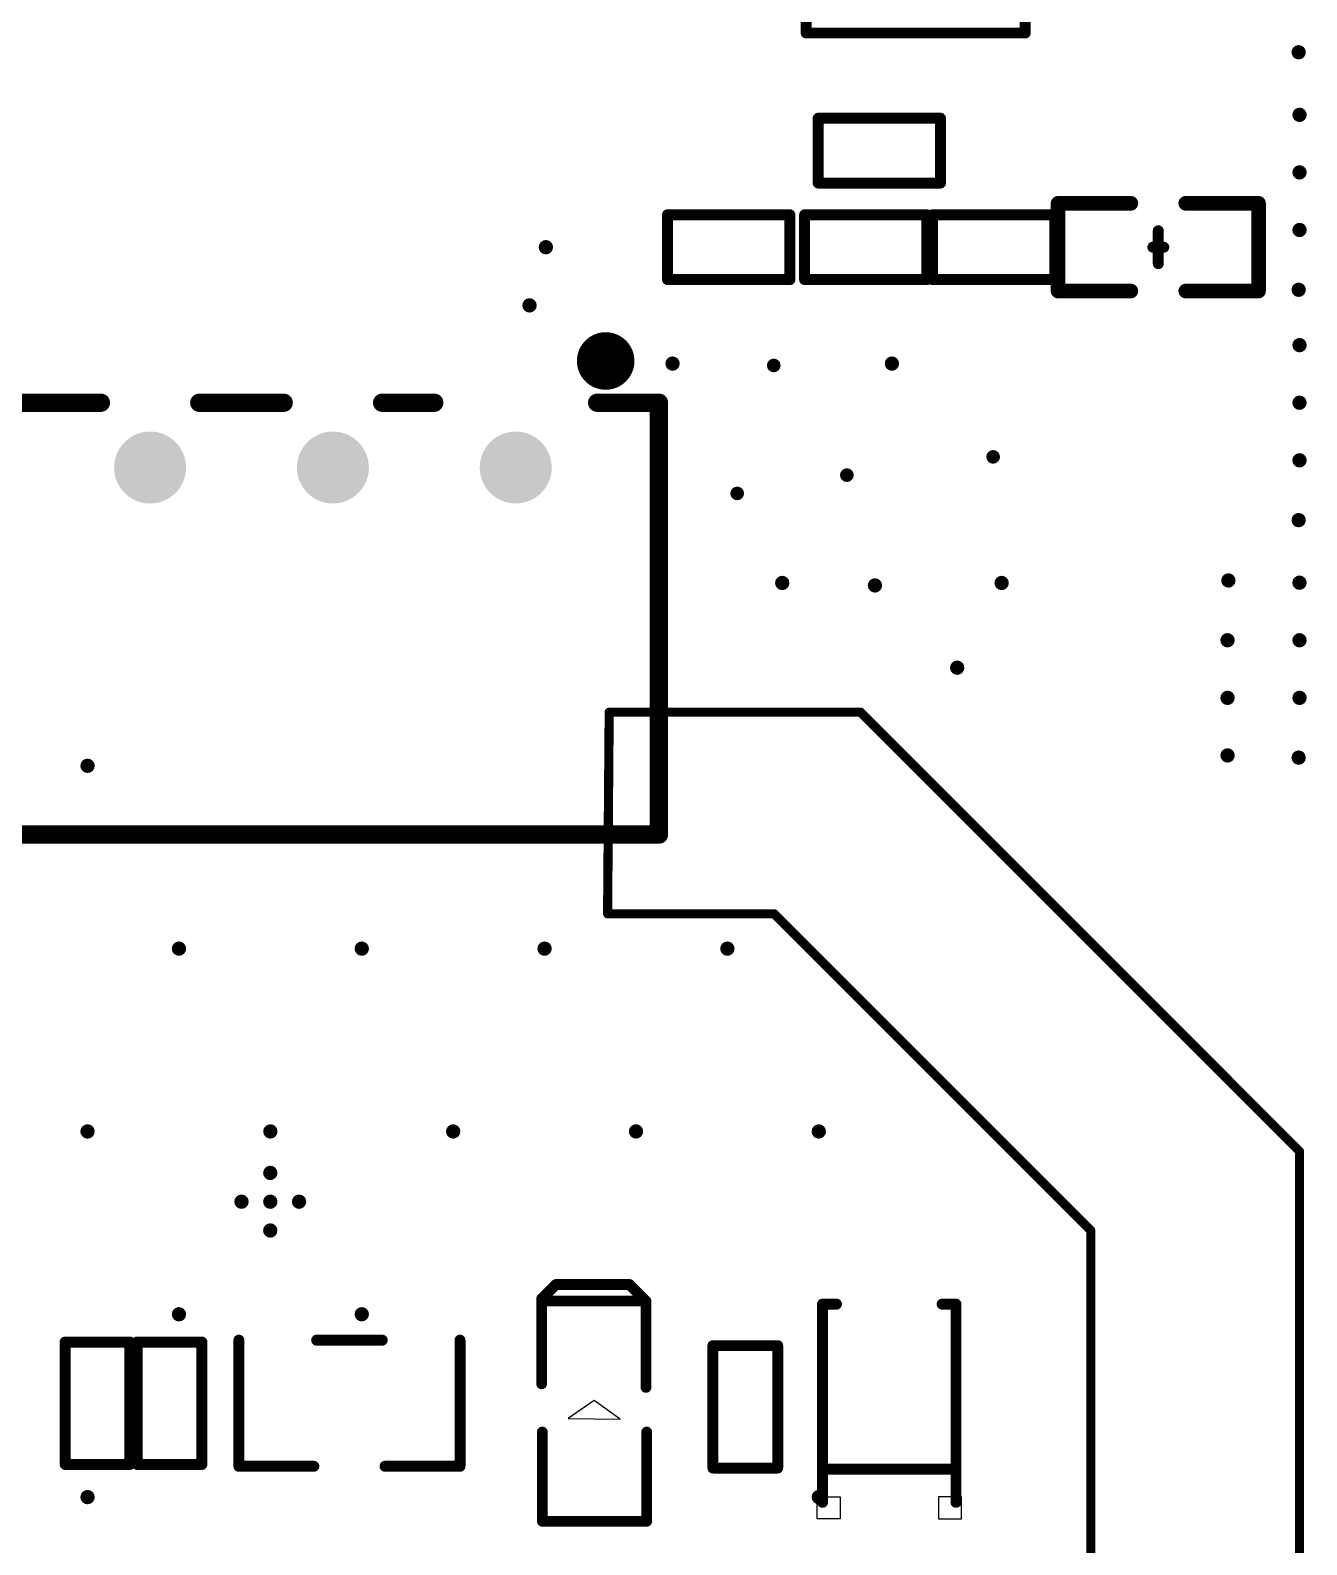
# Model space of a CAD drawing. Header units: millimetres. Extents: x 0 to 138, y -1 to 106.
# Drawn here: x 97.87 to 115.6, y 38.23 to 59.27 of the extents above; entities that cross this region are included whole.
import ezdxf

# ---------------------------------------------------------------- set-up
doc = ezdxf.new("R2010")
doc.units = ezdxf.units.MM
for name, color, linetype in [('KeepOutLayer', 6, 'Continuous'), ('PadHoleLayer', 156, 'Continuous'), ('TopOverlay', 2, 'Continuous'), ('ViaHoleLayer', 16, 'Continuous')]:
    doc.layers.add(name, color=color, linetype=linetype)

# ---------------------------------------------------------------- blocks, each defined once
blk = doc.blocks.new('PWRM_TH_BXXXXS_1W_57')
at = {"layer": 'PadHoleLayer'}
h = blk.add_hatch(color=156, dxfattribs=at)
edge = h.paths.add_edge_path()
edge.add_arc((-3.81, 0), 0.499999, 0, 360)
h = blk.add_hatch(color=156, dxfattribs=at)
edge = h.paths.add_edge_path()
edge.add_arc((-1.27, 0), 0.499999, 0, 360)
h = blk.add_hatch(color=156, dxfattribs=at)
edge = h.paths.add_edge_path()
edge.add_arc((1.27, 0), 0.499999, 0, 360)
h = blk.add_hatch(color=156, dxfattribs=at)
edge = h.paths.add_edge_path()
edge.add_arc((3.81, 0), 0.499999, 0, 360)
at = {"layer": 'TopOverlay', "const_width": 0.254}
for points in [[(5.799912200000001, 5.099862799999999), (-5.800140799999999, 5.099862799999999)], [(-5.800140799999999, 5.099862799999999), (-5.800140799999999, -0.9000998)], [(5.799912200000001, 5.099862799999999), (5.799912200000001, -0.9000998)], [(-4.941265199999999, -0.9000998), (-5.800140799999999, -0.9000998)], [(-1.9536664, -0.9000998), (-2.6789634, -0.9000998)], [(0.5863335999999999, -0.9000998), (-0.5865621999999999, -0.9000998)], [(0.3666236, -0.9000998), (-0.3668522, -0.9000998)], [(3.1263336, -0.9000998), (1.9534378, -0.9000998)], [(2.9066236, -0.9000998), (2.1731478, -0.9000998)], [(5.116169599999999, -0.9000998), (4.4934378, -0.9000998)], [(5.799912200000001, -0.9000998), (4.7131478, -0.9000998)]]:
    blk.add_lwpolyline(points, dxfattribs=at)
at = {"layer": 'TopOverlay'}
for points, const_width in [([(-5.8636408, 5.099862799999999, 1), (-5.7366408, 5.099862799999999, 1)], 0.127), ([(-5.8636408, 5.099862799999999, 1), (-5.7366408, 5.099862799999999, 1)], 0.127), ([(5.736412199999998, 5.099862799999999, 1), (5.863412199999999, 5.099862799999999, 1)], 0.127), ([(5.736412199999998, 5.099862799999999, 1), (5.863412199999999, 5.099862799999999, 1)], 0.127), ([(-5.8636408, -0.9000998, 1), (-5.7366408, -0.9000998, 1)], 0.127), ([(-5.8636408, -0.9000998, 1), (-5.7366408, -0.9000998, 1)], 0.127), ([(-5.0047652, -0.9000998, 1), (-4.8777652, -0.9000998, 1)], 0.127), ([(-2.7424634, -0.9000998, 1), (-2.6154634, -0.9000998, 1)], 0.127), ([(-2.0171664, -0.9000998, 1), (-1.8901664, -0.9000998, 1)], 0.127), ([(-0.6500621999999999, -0.9000998, 1), (-0.5230621999999999, -0.9000998, 1)], 0.127), ([(-0.4303522, -0.9000998, 1), (-0.3033522, -0.9000998, 1)], 0.127), ([(0.3031236, -0.9000998, 1), (0.4301236, -0.9000998, 1)], 0.127), ([(0.5228335999999999, -0.9000998, 1), (0.6498335999999999, -0.9000998, 1)], 0.127), ([(1.8899378, -0.9000998, 1), (2.0169378, -0.9000998, 1)], 0.127), ([(2.1096478, -0.9000998, 1), (2.2366478, -0.9000998, 1)], 0.127), ([(2.8431236, -0.9000998, 1), (2.9701236, -0.9000998, 1)], 0.127), ([(3.0628336, -0.9000998, 1), (3.1898336, -0.9000998, 1)], 0.127), ([(4.429937799999999, -0.9000998, 1), (4.5569378, -0.9000998, 1)], 0.127), ([(4.649647799999999, -0.9000998, 1), (4.776647799999999, -0.9000998, 1)], 0.127), ([(5.0526696, -0.9000998, 1), (5.1796696, -0.9000998, 1)], 0.127), ([(5.736412199999998, -0.9000998, 1), (5.863412199999999, -0.9000998, 1)], 0.127), ([(5.736412199999998, -0.9000998, 1), (5.863412199999999, -0.9000998, 1)], 0.127), ([(-4.860086799999999, -1.4801088, 1), (-5.2598828, -1.4801088, 1)], 0.3999992), ([(-5.3598826, -1.4801088, 1), (-5.159883, -1.4801088, 1)], 0.1999996), ([(-4.960086599999999, -1.4801088, 1), (-4.760087, -1.4801088, 1)], 0.1999996)]:
    blk.add_lwpolyline(points, format="xyb", close=True, dxfattribs=dict(at, const_width=const_width))
blk = doc.blocks.new('SOIC_8_L5_0_W4_0_P1_27_LS6_0_BL_EP2_0_58')
at = {"layer": 'TopOverlay', "const_width": 0.1524}
for points in [[(2.5262078, 1.5214092), (-2.5262078, 1.5214092)], [(-2.5262078, -1.5214092), (-2.5262078, 1.5214092)], [(2.5262078, -1.5214092), (2.5262078, 1.5214092)], [(2.5262078, -1.5214092), (-2.5262078, -1.5214092)]]:
    blk.add_lwpolyline(points, dxfattribs=at)
at = {"layer": 'TopOverlay'}
for points, const_width in [([(-2.5643078, 1.5214092, 1), (-2.4881078, 1.5214092, 1)], 0.0762), ([(-2.5643078, 1.5214092, 1), (-2.4881078, 1.5214092, 1)], 0.0762), ([(2.4881078, 1.5214092, 1), (2.5643078, 1.5214092, 1)], 0.0762), ([(2.4881078, 1.5214092, 1), (2.5643078, 1.5214092, 1)], 0.0762), ([(-1.754886, -0.769112, 1), (-2.055114, -0.769112, 1)], 0.2999994), ([(-2.13011258, -0.769112, 1), (-1.98011542, -0.769112, 1)], 0.1499997), ([(-1.82988458, -0.769112, 1), (-1.67988742, -0.769112, 1)], 0.1499997), ([(-2.5643078, -1.5214092, 1), (-2.4881078, -1.5214092, 1)], 0.0762), ([(-2.5643078, -1.5214092, 1), (-2.4881078, -1.5214092, 1)], 0.0762), ([(2.4881078, -1.5214092, 1), (2.5643078, -1.5214092, 1)], 0.0762), ([(2.4881078, -1.5214092, 1), (2.5643078, -1.5214092, 1)], 0.0762), ([(-2.49428, -2.769108, 1), (-2.794508, -2.769108, 1)], 0.2999994), ([(-2.86950658, -2.769108, 1), (-2.71950942, -2.769108, 1)], 0.1499997), ([(-2.56927858, -2.769108, 1), (-2.41928142, -2.769108, 1)], 0.1499997)]:
    blk.add_lwpolyline(points, format="xyb", close=True, dxfattribs=dict(at, const_width=const_width))
blk = doc.blocks.new('R0402_60')
at = {"layer": 'TopOverlay', "const_width": 0.1524}
for points in [[(-0.84987638, 0.4499584599999999), (-0.84987638, -0.44987718)], [(-0.84987638, 0.4499584599999999), (-0.25395682, 0.4499584599999999)], [(-0.25395682, 0.4499584599999999), (0.84996274, 0.4499584599999999)], [(0.84996274, 0.4499584599999999), (0.84996274, -0.45003974)], [(-0.84987638, -0.44987718), (-0.84971382, -0.45003974)], [(-0.84987638, -0.44987718), (-0.25395682, -0.44987718)], [(-0.25395682, -0.44987718), (0.84996274, -0.44987718)]]:
    blk.add_lwpolyline(points, dxfattribs=at)
at = {"layer": 'TopOverlay', "const_width": 0.0762}
for points in [[(-0.88797638, 0.4499584599999999, 1), (-0.81177638, 0.4499584599999999, 1)], [(-0.88797638, 0.4499584599999999, 1), (-0.81177638, 0.4499584599999999, 1)], [(-0.29205682, 0.4499584599999999, 1), (-0.21585682, 0.4499584599999999, 1)], [(-0.29205682, 0.4499584599999999, 1), (-0.21585682, 0.4499584599999999, 1)], [(0.81186274, 0.4499584599999999, 1), (0.8880627399999999, 0.4499584599999999, 1)], [(0.81186274, 0.4499584599999999, 1), (0.8880627399999999, 0.4499584599999999, 1)], [(-0.88797638, -0.44987718, 1), (-0.81177638, -0.44987718, 1)], [(-0.88797638, -0.44987718, 1), (-0.81177638, -0.44987718, 1)], [(-0.88797638, -0.44987718, 1), (-0.81177638, -0.44987718, 1)], [(-0.88781382, -0.45003974, 1), (-0.8116138199999999, -0.45003974, 1)], [(-0.29205682, -0.44987718, 1), (-0.21585682, -0.44987718, 1)], [(-0.29205682, -0.44987718, 1), (-0.21585682, -0.44987718, 1)], [(0.81186274, -0.44987718, 1), (0.8880627399999999, -0.44987718, 1)], [(0.81186274, -0.45003974, 1), (0.8880627399999999, -0.45003974, 1)]]:
    blk.add_lwpolyline(points, format="xyb", close=True, dxfattribs=at)
blk = doc.blocks.new('R0402_62')
at = {"layer": 'TopOverlay', "const_width": 0.1524}
for points in [[(-0.84987638, 0.4499584599999999), (-0.84987638, -0.44987718)], [(-0.84987638, 0.4499584599999999), (-0.25395682, 0.4499584599999999)], [(-0.25395682, 0.4499584599999999), (0.84996274, 0.4499584599999999)], [(0.84996274, 0.4499584599999999), (0.84996274, -0.45003974)], [(-0.84987638, -0.44987718), (-0.84971382, -0.45003974)], [(-0.84987638, -0.44987718), (-0.25395682, -0.44987718)], [(-0.25395682, -0.44987718), (0.84996274, -0.44987718)]]:
    blk.add_lwpolyline(points, dxfattribs=at)
at = {"layer": 'TopOverlay', "const_width": 0.0762}
for points in [[(-0.88797638, 0.4499584599999999, 1), (-0.81177638, 0.4499584599999999, 1)], [(-0.88797638, 0.4499584599999999, 1), (-0.81177638, 0.4499584599999999, 1)], [(-0.29205682, 0.4499584599999999, 1), (-0.21585682, 0.4499584599999999, 1)], [(-0.29205682, 0.4499584599999999, 1), (-0.21585682, 0.4499584599999999, 1)], [(0.81186274, 0.4499584599999999, 1), (0.8880627399999999, 0.4499584599999999, 1)], [(0.81186274, 0.4499584599999999, 1), (0.8880627399999999, 0.4499584599999999, 1)], [(-0.88797638, -0.44987718, 1), (-0.81177638, -0.44987718, 1)], [(-0.88797638, -0.44987718, 1), (-0.81177638, -0.44987718, 1)], [(-0.88797638, -0.44987718, 1), (-0.81177638, -0.44987718, 1)], [(-0.88781382, -0.45003974, 1), (-0.8116138199999999, -0.45003974, 1)], [(-0.29205682, -0.44987718, 1), (-0.21585682, -0.44987718, 1)], [(-0.29205682, -0.44987718, 1), (-0.21585682, -0.44987718, 1)], [(0.81186274, -0.44987718, 1), (0.8880627399999999, -0.44987718, 1)], [(0.81186274, -0.45003974, 1), (0.8880627399999999, -0.45003974, 1)]]:
    blk.add_lwpolyline(points, format="xyb", close=True, dxfattribs=at)
blk = doc.blocks.new('R0402_66')
at = {"layer": 'TopOverlay', "const_width": 0.1524}
for points in [[(-0.84987638, -0.44987718), (-0.84987638, 0.4499584599999999)], [(-0.25395682, 0.4499584599999999), (-0.84987638, 0.4499584599999999)], [(0.84996274, 0.4499584599999999), (-0.25395682, 0.4499584599999999)], [(0.84996274, -0.45003974), (0.84996274, 0.4499584599999999)], [(-0.84971382, -0.45003974), (-0.84987638, -0.44987718)], [(-0.25395682, -0.44987718), (-0.84987638, -0.44987718)], [(0.84996274, -0.44987718), (-0.25395682, -0.44987718)]]:
    blk.add_lwpolyline(points, dxfattribs=at)
at = {"layer": 'TopOverlay', "const_width": 0.0762}
for points in [[(-0.88797638, 0.4499584599999999, 1), (-0.81177638, 0.4499584599999999, 1)], [(-0.88797638, 0.4499584599999999, 1), (-0.81177638, 0.4499584599999999, 1)], [(-0.29205682, 0.4499584599999999, 1), (-0.21585682, 0.4499584599999999, 1)], [(-0.29205682, 0.4499584599999999, 1), (-0.21585682, 0.4499584599999999, 1)], [(0.81186274, 0.4499584599999999, 1), (0.8880627399999999, 0.4499584599999999, 1)], [(0.81186274, 0.4499584599999999, 1), (0.8880627399999999, 0.4499584599999999, 1)], [(-0.88797638, -0.44987718, 1), (-0.81177638, -0.44987718, 1)], [(-0.88797638, -0.44987718, 1), (-0.81177638, -0.44987718, 1)], [(-0.88797638, -0.44987718, 1), (-0.81177638, -0.44987718, 1)], [(-0.88781382, -0.45003974, 1), (-0.8116138199999999, -0.45003974, 1)], [(-0.29205682, -0.44987718, 1), (-0.21585682, -0.44987718, 1)], [(-0.29205682, -0.44987718, 1), (-0.21585682, -0.44987718, 1)], [(0.81186274, -0.44987718, 1), (0.8880627399999999, -0.44987718, 1)], [(0.81186274, -0.45003974, 1), (0.8880627399999999, -0.45003974, 1)]]:
    blk.add_lwpolyline(points, format="xyb", close=True, dxfattribs=at)
blk = doc.blocks.new('R0402_85')
at = {"layer": 'TopOverlay', "const_width": 0.1524}
for points in [[(-0.25395682, 0.4499584599999999), (-0.84987638, 0.4499584599999999)], [(-0.84987638, 0.4499584599999999), (-0.84987638, -0.44987718)], [(0.84996274, 0.4499584599999999), (-0.25395682, 0.4499584599999999)], [(0.84996274, 0.4499584599999999), (0.84996274, -0.45003974)], [(-0.25395682, -0.44987718), (-0.84987638, -0.44987718)], [(-0.84971382, -0.45003974), (-0.84987638, -0.44987718)], [(0.84996274, -0.44987718), (-0.25395682, -0.44987718)]]:
    blk.add_lwpolyline(points, dxfattribs=at)
at = {"layer": 'TopOverlay', "const_width": 0.0762}
for points in [[(-0.88797638, 0.4499584599999999, 1), (-0.81177638, 0.4499584599999999, 1)], [(-0.88797638, 0.4499584599999999, 1), (-0.81177638, 0.4499584599999999, 1)], [(-0.29205682, 0.4499584599999999, 1), (-0.21585682, 0.4499584599999999, 1)], [(-0.29205682, 0.4499584599999999, 1), (-0.21585682, 0.4499584599999999, 1)], [(0.81186274, 0.4499584599999999, 1), (0.8880627399999999, 0.4499584599999999, 1)], [(0.81186274, 0.4499584599999999, 1), (0.8880627399999999, 0.4499584599999999, 1)], [(-0.88797638, -0.44987718, 1), (-0.81177638, -0.44987718, 1)], [(-0.88797638, -0.44987718, 1), (-0.81177638, -0.44987718, 1)], [(-0.88797638, -0.44987718, 1), (-0.81177638, -0.44987718, 1)], [(-0.88781382, -0.45003974, 1), (-0.8116138199999999, -0.45003974, 1)], [(-0.29205682, -0.44987718, 1), (-0.21585682, -0.44987718, 1)], [(-0.29205682, -0.44987718, 1), (-0.21585682, -0.44987718, 1)], [(0.81186274, -0.44987718, 1), (0.8880627399999999, -0.44987718, 1)], [(0.81186274, -0.45003974, 1), (0.8880627399999999, -0.45003974, 1)]]:
    blk.add_lwpolyline(points, format="xyb", close=True, dxfattribs=at)
blk = doc.blocks.new('R0402_86')
at = {"layer": 'TopOverlay', "const_width": 0.1524}
for points in [[(-0.25395682, 0.4499584599999999), (-0.84987638, 0.4499584599999999)], [(-0.84987638, 0.4499584599999999), (-0.84987638, -0.44987718)], [(0.84996274, 0.4499584599999999), (-0.25395682, 0.4499584599999999)], [(0.84996274, 0.4499584599999999), (0.84996274, -0.45003974)], [(-0.25395682, -0.44987718), (-0.84987638, -0.44987718)], [(-0.84971382, -0.45003974), (-0.84987638, -0.44987718)], [(0.84996274, -0.44987718), (-0.25395682, -0.44987718)]]:
    blk.add_lwpolyline(points, dxfattribs=at)
at = {"layer": 'TopOverlay', "const_width": 0.0762}
for points in [[(-0.88797638, 0.4499584599999999, 1), (-0.81177638, 0.4499584599999999, 1)], [(-0.88797638, 0.4499584599999999, 1), (-0.81177638, 0.4499584599999999, 1)], [(-0.29205682, 0.4499584599999999, 1), (-0.21585682, 0.4499584599999999, 1)], [(-0.29205682, 0.4499584599999999, 1), (-0.21585682, 0.4499584599999999, 1)], [(0.81186274, 0.4499584599999999, 1), (0.8880627399999999, 0.4499584599999999, 1)], [(0.81186274, 0.4499584599999999, 1), (0.8880627399999999, 0.4499584599999999, 1)], [(-0.88797638, -0.44987718, 1), (-0.81177638, -0.44987718, 1)], [(-0.88797638, -0.44987718, 1), (-0.81177638, -0.44987718, 1)], [(-0.88797638, -0.44987718, 1), (-0.81177638, -0.44987718, 1)], [(-0.88781382, -0.45003974, 1), (-0.8116138199999999, -0.45003974, 1)], [(-0.29205682, -0.44987718, 1), (-0.21585682, -0.44987718, 1)], [(-0.29205682, -0.44987718, 1), (-0.21585682, -0.44987718, 1)], [(0.81186274, -0.44987718, 1), (0.8880627399999999, -0.44987718, 1)], [(0.81186274, -0.45003974, 1), (0.8880627399999999, -0.45003974, 1)]]:
    blk.add_lwpolyline(points, format="xyb", close=True, dxfattribs=at)
blk = doc.blocks.new('R0402_88')
at = {"layer": 'TopOverlay', "const_width": 0.1524}
for points in [[(-0.84987638, 0.4499584599999999), (-0.84987638, -0.44987718)], [(-0.25395682, 0.4499584599999999), (-0.84987638, 0.4499584599999999)], [(0.84996274, 0.4499584599999999), (-0.25395682, 0.4499584599999999)], [(0.84996274, 0.4499584599999999), (0.84996274, -0.45003974)], [(-0.84971382, -0.45003974), (-0.84987638, -0.44987718)], [(-0.25395682, -0.44987718), (-0.84987638, -0.44987718)], [(0.84996274, -0.44987718), (-0.25395682, -0.44987718)]]:
    blk.add_lwpolyline(points, dxfattribs=at)
at = {"layer": 'TopOverlay', "const_width": 0.0762}
for points in [[(-0.88797638, 0.4499584599999999, 1), (-0.81177638, 0.4499584599999999, 1)], [(-0.88797638, 0.4499584599999999, 1), (-0.81177638, 0.4499584599999999, 1)], [(-0.29205682, 0.4499584599999999, 1), (-0.21585682, 0.4499584599999999, 1)], [(-0.29205682, 0.4499584599999999, 1), (-0.21585682, 0.4499584599999999, 1)], [(0.81186274, 0.4499584599999999, 1), (0.8880627399999999, 0.4499584599999999, 1)], [(0.81186274, 0.4499584599999999, 1), (0.8880627399999999, 0.4499584599999999, 1)], [(-0.88797638, -0.44987718, 1), (-0.81177638, -0.44987718, 1)], [(-0.88797638, -0.44987718, 1), (-0.81177638, -0.44987718, 1)], [(-0.88797638, -0.44987718, 1), (-0.81177638, -0.44987718, 1)], [(-0.88781382, -0.45003974, 1), (-0.8116138199999999, -0.45003974, 1)], [(-0.29205682, -0.44987718, 1), (-0.21585682, -0.44987718, 1)], [(-0.29205682, -0.44987718, 1), (-0.21585682, -0.44987718, 1)], [(0.81186274, -0.44987718, 1), (0.8880627399999999, -0.44987718, 1)], [(0.81186274, -0.45003974, 1), (0.8880627399999999, -0.45003974, 1)]]:
    blk.add_lwpolyline(points, format="xyb", close=True, dxfattribs=at)
blk = doc.blocks.new('R0402_89')
at = {"layer": 'TopOverlay', "const_width": 0.1524}
for points in [[(-0.84987638, 0.4499584599999999), (-0.84987638, -0.44987718)], [(-0.25395682, 0.4499584599999999), (-0.84987638, 0.4499584599999999)], [(0.84996274, 0.4499584599999999), (-0.25395682, 0.4499584599999999)], [(0.84996274, 0.4499584599999999), (0.84996274, -0.45003974)], [(-0.84971382, -0.45003974), (-0.84987638, -0.44987718)], [(-0.25395682, -0.44987718), (-0.84987638, -0.44987718)], [(0.84996274, -0.44987718), (-0.25395682, -0.44987718)]]:
    blk.add_lwpolyline(points, dxfattribs=at)
at = {"layer": 'TopOverlay', "const_width": 0.0762}
for points in [[(-0.88797638, 0.4499584599999999, 1), (-0.81177638, 0.4499584599999999, 1)], [(-0.88797638, 0.4499584599999999, 1), (-0.81177638, 0.4499584599999999, 1)], [(-0.29205682, 0.4499584599999999, 1), (-0.21585682, 0.4499584599999999, 1)], [(-0.29205682, 0.4499584599999999, 1), (-0.21585682, 0.4499584599999999, 1)], [(0.81186274, 0.4499584599999999, 1), (0.8880627399999999, 0.4499584599999999, 1)], [(0.81186274, 0.4499584599999999, 1), (0.8880627399999999, 0.4499584599999999, 1)], [(-0.88797638, -0.44987718, 1), (-0.81177638, -0.44987718, 1)], [(-0.88797638, -0.44987718, 1), (-0.81177638, -0.44987718, 1)], [(-0.88797638, -0.44987718, 1), (-0.81177638, -0.44987718, 1)], [(-0.88781382, -0.45003974, 1), (-0.8116138199999999, -0.45003974, 1)], [(-0.29205682, -0.44987718, 1), (-0.21585682, -0.44987718, 1)], [(-0.29205682, -0.44987718, 1), (-0.21585682, -0.44987718, 1)], [(0.81186274, -0.44987718, 1), (0.8880627399999999, -0.44987718, 1)], [(0.81186274, -0.45003974, 1), (0.8880627399999999, -0.45003974, 1)]]:
    blk.add_lwpolyline(points, format="xyb", close=True, dxfattribs=at)
blk = doc.blocks.new('SOT_23_3_L2_9_W1_6_P1_90_LS2_8_BR_93')
at = {"layer": 'TopOverlay', "const_width": 0.1524}
for points in [[(-0.8761983999999999, 1.536192), (-0.8761983999999999, 0.4945887999999999)], [(-0.8761983999999999, 1.536192), (0.8761983999999999, 1.536192)], [(0.8761983999999999, 0.4553965999999999), (0.8761983999999999, -0.4553965999999999)], [(-0.8761983999999999, -0.4945887999999999), (-0.8761983999999999, -1.536192)], [(-0.8761983999999999, -1.536192), (0.8761983999999999, -1.536192)]]:
    blk.add_lwpolyline(points, dxfattribs=at)
at = {"layer": 'TopOverlay', "const_width": 0.0762}
for points in [[(-0.9142984000000001, 1.536192, 1), (-0.8380983999999999, 1.536192, 1)], [(-0.9142984000000001, 1.536192, 1), (-0.8380983999999999, 1.536192, 1)], [(0.8380983999999999, 1.536192, 1), (0.9142984000000001, 1.536192, 1)], [(-0.9142984000000001, 0.4945887999999999, 1), (-0.8380983999999999, 0.4945887999999999, 1)], [(0.8380983999999999, 0.4553965999999999, 1), (0.9142984000000001, 0.4553965999999999, 1)], [(-0.9142984000000001, -0.4945887999999999, 1), (-0.8380983999999999, -0.4945887999999999, 1)], [(0.8380983999999999, -0.4553965999999999, 1), (0.9142984000000001, -0.4553965999999999, 1)], [(-0.9142984000000001, -1.536192, 1), (-0.8380983999999999, -1.536192, 1)], [(-0.9142984000000001, -1.536192, 1), (-0.8380983999999999, -1.536192, 1)], [(0.8380983999999999, -1.536192, 1), (0.9142984000000001, -1.536192, 1)]]:
    blk.add_lwpolyline(points, format="xyb", close=True, dxfattribs=at)
blk = doc.blocks.new('SOD_123_L2_7_W1_6_LS3_8_RD_114')
at = {"layer": 'TopOverlay'}
for p, q in [((-1.60528, 0.6832600000000001), (-1.60528, 1.0033)), ((-1.60528, 1.0033), (-1.30048, 1.0033)), ((-1.30048, 1.0033), (-1.30048, 1.0033)), ((-1.30048, 1.0033), (-1.30048, 0.6832600000000001)), ((-1.30048, 0.6832600000000001), (-1.60528, 0.6832600000000001)), ((-1.30048, -0.6832600000000001), (-1.60528, -0.6832600000000001)), ((-1.60528, -0.6832600000000001), (-1.60528, -1.0033)), ((-1.30048, -1.0033), (-1.30048, -0.6832600000000001)), ((-1.60528, -1.0033), (-1.30048, -1.0033)), ((-1.30048, -1.0033), (-1.30048, -1.0033))]:
    blk.add_line(p, q, dxfattribs=at)
at = {"layer": 'TopOverlay', "const_width": 0.1524}
for points in [[(-1.37668, 0.9271), (1.37668, 0.9271)], [(-0.91694, 0.8763000000000001), (-0.91694, -0.8763000000000001)], [(1.37668, 0.9271), (1.37668, 0.7340599999999999)], [(1.37668, -0.7340599999999999), (1.37668, -0.9271)], [(-1.37668, -0.9271), (1.37668, -0.9271)]]:
    blk.add_lwpolyline(points, dxfattribs=at)
at = {"layer": 'TopOverlay', "const_width": 0.0762}
for points in [[(-1.41478, 0.9271, 1), (-1.33858, 0.9271, 1)], [(-0.95504, 0.8763000000000001, 1), (-0.87884, 0.8763000000000001, 1)], [(1.33858, 0.9271, 1), (1.41478, 0.9271, 1)], [(1.33858, 0.9271, 1), (1.41478, 0.9271, 1)], [(1.33858, 0.7340599999999999, 1), (1.41478, 0.7340599999999999, 1)], [(-0.95504, -0.8763000000000001, 1), (-0.87884, -0.8763000000000001, 1)], [(1.33858, -0.7340599999999999, 1), (1.41478, -0.7340599999999999, 1)], [(-1.41478, -0.9271, 1), (-1.33858, -0.9271, 1)], [(1.33858, -0.9271, 1), (1.41478, -0.9271, 1)], [(1.33858, -0.9271, 1), (1.41478, -0.9271, 1)]]:
    blk.add_lwpolyline(points, format="xyb", close=True, dxfattribs=at)
blk = doc.blocks.new('LED0603_RED_115')
at = {"layer": 'TopOverlay'}
for p, q in [((-0.1099185, 0.3599942), (-0.1199769, -0.359918)), ((0.1400175, 7.62e-05), (-0.1099185, 0.3599942)), ((-0.1199769, -0.359918), (0.1400175, 7.62e-05))]:
    blk.add_line(p, q, dxfattribs=at)
at = {"layer": 'TopOverlay', "const_width": 0.1500124}
for points in [[(-1.5399131, 0.7199884), (-1.5399131, -0.729996)], [(-1.5399131, 0.7199884), (-0.2999105, 0.7199884)], [(0.3700907, 0.729996), (1.5200757, 0.729996)], [(1.5200757, 0.729996), (1.5200757, -0.7199884)], [(1.5200757, 0.729996), (1.5500985, 0.729996)], [(1.5500985, 0.729996), (1.7500981, 0.5299963999999999)], [(1.7500981, 0.5299963999999999), (1.7500981, -0.4899914000000001)], [(1.7500981, -0.4899914000000001), (1.7200753, -0.5199888)], [(1.7200753, -0.5199888), (1.5200757, -0.7199884)], [(-1.5399131, -0.729996), (-0.2999105, -0.729996)], [(0.3200781, -0.7199884), (1.5200757, -0.7199884)]]:
    blk.add_lwpolyline(points, dxfattribs=at)
at = {"layer": 'TopOverlay', "const_width": 0.0750062}
for points in [[(-1.5774162, 0.7199884, 1), (-1.50241, 0.7199884, 1)], [(-1.5774162, 0.7199884, 1), (-1.50241, 0.7199884, 1)], [(-0.3374136, 0.7199884, 1), (-0.2624074, 0.7199884, 1)], [(0.3325876, 0.729996, 1), (0.4075938, 0.729996, 1)], [(1.4825726, 0.729996, 1), (1.5575788, 0.729996, 1)], [(1.4825726, 0.729996, 1), (1.5575788, 0.729996, 1)], [(1.4825726, 0.729996, 1), (1.5575788, 0.729996, 1)], [(1.5125954, 0.729996, 1), (1.5876016, 0.729996, 1)], [(1.5125954, 0.729996, 1), (1.5876016, 0.729996, 1)], [(1.712595, 0.5299963999999999, 1), (1.7876012, 0.5299963999999999, 1)], [(1.712595, 0.5299963999999999, 1), (1.7876012, 0.5299963999999999, 1)], [(1.712595, -0.4899914000000001, 1), (1.7876012, -0.4899914000000001, 1)], [(1.712595, -0.4899914000000001, 1), (1.7876012, -0.4899914000000001, 1)], [(1.6825722, -0.5199888, 1), (1.7575784, -0.5199888, 1)], [(1.6825722, -0.5199888, 1), (1.7575784, -0.5199888, 1)], [(-1.5774162, -0.729996, 1), (-1.50241, -0.729996, 1)], [(-1.5774162, -0.729996, 1), (-1.50241, -0.729996, 1)], [(-0.3374136, -0.729996, 1), (-0.2624074, -0.729996, 1)], [(0.282575, -0.7199884, 1), (0.3575812, -0.7199884, 1)], [(1.4825726, -0.7199884, 1), (1.5575788, -0.7199884, 1)], [(1.4825726, -0.7199884, 1), (1.5575788, -0.7199884, 1)], [(1.4825726, -0.7199884, 1), (1.5575788, -0.7199884, 1)]]:
    blk.add_lwpolyline(points, format="xyb", close=True, dxfattribs=at)
blk = doc.blocks.new('C0603_129')
at = {"layer": 'TopOverlay'}
for points, const_width in [([(-0.3809999999999999, 0.6096), (-1.39248134, 0.6096)], 0.2032), ([(-1.39248134, 0.6096), (-1.39248134, -0.6096)], 0.2032), ([(1.39248134, 0.6096), (0.3809999999999999, 0.6096)], 0.2032), ([(1.39248134, 0.6096), (1.39248134, -0.6096)], 0.2032), ([(0, 0.2286), (0, -0.2286)], 0.1524), ([(0, 0), (-0.0762, 0)], 0.1524), ([(0.0762, 0), (0, 0)], 0.1524), ([(-0.3809999999999999, -0.6096), (-1.39248134, -0.6096)], 0.2032), ([(1.39248134, -0.6096), (0.3809999999999999, -0.6096)], 0.2032)]:
    blk.add_lwpolyline(points, dxfattribs=dict(at, const_width=const_width))
for points, const_width in [([(-1.44328134, 0.6096, 1), (-1.34168134, 0.6096, 1)], 0.1016), ([(-1.44328134, 0.6096, 1), (-1.34168134, 0.6096, 1)], 0.1016), ([(-0.4318, 0.6096, 1), (-0.3302, 0.6096, 1)], 0.1016), ([(0.3302, 0.6096, 1), (0.4318, 0.6096, 1)], 0.1016), ([(1.34168134, 0.6096, 1), (1.44328134, 0.6096, 1)], 0.1016), ([(1.34168134, 0.6096, 1), (1.44328134, 0.6096, 1)], 0.1016), ([(-0.0381, 0.2286, 1), (0.0381, 0.2286, 1)], 0.0762), ([(-0.1143, 0, 1), (-0.0381, 0, 1)], 0.0762), ([(-0.0381, 0, 1), (0.0381, 0, 1)], 0.0762), ([(-0.0381, 0, 1), (0.0381, 0, 1)], 0.0762), ([(0.0381, 0, 1), (0.1143, 0, 1)], 0.0762), ([(-0.0381, -0.2286, 1), (0.0381, -0.2286, 1)], 0.0762), ([(-1.44328134, -0.6096, 1), (-1.34168134, -0.6096, 1)], 0.1016), ([(-1.44328134, -0.6096, 1), (-1.34168134, -0.6096, 1)], 0.1016), ([(-0.4318, -0.6096, 1), (-0.3302, -0.6096, 1)], 0.1016), ([(0.3302, -0.6096, 1), (0.4318, -0.6096, 1)], 0.1016), ([(1.34168134, -0.6096, 1), (1.44328134, -0.6096, 1)], 0.1016), ([(1.34168134, -0.6096, 1), (1.44328134, -0.6096, 1)], 0.1016)]:
    blk.add_lwpolyline(points, format="xyb", close=True, dxfattribs=dict(at, const_width=const_width))

msp = doc.modelspace()

# ---------------------------------------------------------------- hatches: boundary and pattern name
at = {"layer": 'ViaHoleLayer'}
h = msp.add_hatch(color=16, dxfattribs=at)
edge = h.paths.add_edge_path()
edge.add_arc((115.48820692, 58.96921912), 0.0999998, 0, 360)
h = msp.add_hatch(color=16, dxfattribs=at)
edge = h.paths.add_edge_path()
edge.add_arc((115.50000268, 58.10000318), 0.0999998, 0, 360)
h = msp.add_hatch(color=16, dxfattribs=at)
edge = h.paths.add_edge_path()
edge.add_arc((115.50000268, 57.30000224), 0.0999998, 0, 360)
h = msp.add_hatch(color=16, dxfattribs=at)
edge = h.paths.add_edge_path()
edge.add_arc((115.50000268, 56.50000129999999), 0.0999998, 0, 360)
h = msp.add_hatch(color=16, dxfattribs=at)
edge = h.paths.add_edge_path()
edge.add_arc((105.029, 56.261), 0.0999998, 0, 360)
h = msp.add_hatch(color=16, dxfattribs=at)
edge = h.paths.add_edge_path()
edge.add_arc((115.48820692, 55.66922064), 0.0999998, 0, 360)
h = msp.add_hatch(color=16, dxfattribs=at)
edge = h.paths.add_edge_path()
edge.add_arc((104.80206878, 55.45257388), 0.0999998, 0, 360)
h = msp.add_hatch(color=16, dxfattribs=at)
edge = h.paths.add_edge_path()
edge.add_arc((115.50000268, 54.90000196), 0.0999998, 0, 360)
h = msp.add_hatch(color=16, dxfattribs=at)
edge = h.paths.add_edge_path()
edge.add_arc((106.78899902, 54.64400043999999), 0.0999998, 0, 360)
h = msp.add_hatch(color=16, dxfattribs=at)
edge = h.paths.add_edge_path()
edge.add_arc((108.19497538, 54.61828802), 0.09525, 0, 360)
h = msp.add_hatch(color=16, dxfattribs=at)
edge = h.paths.add_edge_path()
edge.add_arc((109.83699902, 54.64400043999999), 0.0999998, 0, 360)
h = msp.add_hatch(color=16, dxfattribs=at)
edge = h.paths.add_edge_path()
edge.add_arc((115.50000268, 54.10000101999999), 0.0999998, 0, 360)
h = msp.add_hatch(color=16, dxfattribs=at)
edge = h.paths.add_edge_path()
edge.add_arc((111.24297538, 53.34828801999999), 0.09525, 0, 360)
h = msp.add_hatch(color=16, dxfattribs=at)
edge = h.paths.add_edge_path()
edge.add_arc((115.50000268, 53.30000008), 0.0999998, 0, 360)
h = msp.add_hatch(color=16, dxfattribs=at)
edge = h.paths.add_edge_path()
edge.add_arc((109.21097538, 53.09428802), 0.09525, 0, 360)
h = msp.add_hatch(color=16, dxfattribs=at)
edge = h.paths.add_edge_path()
edge.add_arc((107.68697538, 52.84028802), 0.09525, 0, 360)
h = msp.add_hatch(color=16, dxfattribs=at)
edge = h.paths.add_edge_path()
edge.add_arc((115.48820692, 52.46921942), 0.0999998, 0, 360)
h = msp.add_hatch(color=16, dxfattribs=at)
edge = h.paths.add_edge_path()
edge.add_arc((108.31299902, 51.59600044), 0.0999998, 0, 360)
h = msp.add_hatch(color=16, dxfattribs=at)
edge = h.paths.add_edge_path()
edge.add_arc((109.601, 51.56199999999999), 0.0999998, 0, 360)
h = msp.add_hatch(color=16, dxfattribs=at)
edge = h.paths.add_edge_path()
edge.add_arc((111.36099902, 51.59600044), 0.0999998, 0, 360)
h = msp.add_hatch(color=16, dxfattribs=at)
edge = h.paths.add_edge_path()
edge.add_arc((114.51180044, 51.6307832), 0.0999998, 0, 360)
h = msp.add_hatch(color=16, dxfattribs=at)
edge = h.paths.add_edge_path()
edge.add_arc((115.50000268, 51.60000347999999), 0.0999998, 0, 360)
h = msp.add_hatch(color=16, dxfattribs=at)
edge = h.paths.add_edge_path()
edge.add_arc((114.50000468, 50.80000253999999), 0.0999998, 0, 360)
h = msp.add_hatch(color=16, dxfattribs=at)
edge = h.paths.add_edge_path()
edge.add_arc((115.50000268, 50.80000253999999), 0.0999998, 0, 360)
h = msp.add_hatch(color=16, dxfattribs=at)
edge = h.paths.add_edge_path()
edge.add_arc((110.744, 50.419), 0.0999998, 0, 360)
h = msp.add_hatch(color=16, dxfattribs=at)
edge = h.paths.add_edge_path()
edge.add_arc((114.50000468, 50.0000016), 0.0999998, 0, 360)
h = msp.add_hatch(color=16, dxfattribs=at)
edge = h.paths.add_edge_path()
edge.add_arc((115.50000268, 50.0000016), 0.0999998, 0, 360)
h = msp.add_hatch(color=16, dxfattribs=at)
edge = h.paths.add_edge_path()
edge.add_arc((114.50000468, 49.20000066), 0.0999998, 0, 360)
h = msp.add_hatch(color=16, dxfattribs=at)
edge = h.paths.add_edge_path()
edge.add_arc((115.48820692, 49.16922094), 0.0999998, 0, 360)
h = msp.add_hatch(color=16, dxfattribs=at)
edge = h.paths.add_edge_path()
edge.add_arc((98.66099902, 49.05600044), 0.0999998, 0, 360)
h = msp.add_hatch(color=16, dxfattribs=at)
edge = h.paths.add_edge_path()
edge.add_arc((99.93099902, 46.51600044), 0.0999998, 0, 360)
h = msp.add_hatch(color=16, dxfattribs=at)
edge = h.paths.add_edge_path()
edge.add_arc((102.47099902, 46.51600044), 0.0999998, 0, 360)
h = msp.add_hatch(color=16, dxfattribs=at)
edge = h.paths.add_edge_path()
edge.add_arc((105.01099902, 46.51600044), 0.0999998, 0, 360)
h = msp.add_hatch(color=16, dxfattribs=at)
edge = h.paths.add_edge_path()
edge.add_arc((107.55099902, 46.51600044), 0.0999998, 0, 360)
h = msp.add_hatch(color=16, dxfattribs=at)
edge = h.paths.add_edge_path()
edge.add_arc((98.66099902, 43.97600043999999), 0.0999998, 0, 360)
h = msp.add_hatch(color=16, dxfattribs=at)
edge = h.paths.add_edge_path()
edge.add_arc((101.20099902, 43.97600043999999), 0.0999998, 0, 360)
h = msp.add_hatch(color=16, dxfattribs=at)
edge = h.paths.add_edge_path()
edge.add_arc((103.74099902, 43.97600043999999), 0.0999998, 0, 360)
h = msp.add_hatch(color=16, dxfattribs=at)
edge = h.paths.add_edge_path()
edge.add_arc((106.28099902, 43.97600043999999), 0.0999998, 0, 360)
h = msp.add_hatch(color=16, dxfattribs=at)
edge = h.paths.add_edge_path()
edge.add_arc((108.82099902, 43.97600043999999), 0.0999998, 0, 360)
h = msp.add_hatch(color=16, dxfattribs=at)
edge = h.paths.add_edge_path()
edge.add_arc((101.2000008, 43.39999956), 0.0999998, 0, 360)
h = msp.add_hatch(color=16, dxfattribs=at)
edge = h.paths.add_edge_path()
edge.add_arc((100.8000016, 43.00000035999999), 0.0999998, 0, 360)
h = msp.add_hatch(color=16, dxfattribs=at)
edge = h.paths.add_edge_path()
edge.add_arc((101.2000008, 43.00000035999999), 0.0999998, 0, 360)
h = msp.add_hatch(color=16, dxfattribs=at)
edge = h.paths.add_edge_path()
edge.add_arc((101.6, 43.00000035999999), 0.0999998, 0, 360)
h = msp.add_hatch(color=16, dxfattribs=at)
edge = h.paths.add_edge_path()
edge.add_arc((101.2000008, 42.60000116), 0.0999998, 0, 360)
h = msp.add_hatch(color=16, dxfattribs=at)
edge = h.paths.add_edge_path()
edge.add_arc((99.93099902, 41.43600044), 0.0999998, 0, 360)
h = msp.add_hatch(color=16, dxfattribs=at)
edge = h.paths.add_edge_path()
edge.add_arc((102.47099902, 41.43600044), 0.0999998, 0, 360)
h = msp.add_hatch(color=16, dxfattribs=at)
edge = h.paths.add_edge_path()
edge.add_arc((98.66099902, 38.89600043999999), 0.0999998, 0, 360)
h = msp.add_hatch(color=16, dxfattribs=at)
edge = h.paths.add_edge_path()
edge.add_arc((108.82099902, 38.89600043999999), 0.0999998, 0, 360)

# ---------------------------------------------------------------- linework, layer by layer
at = {"layer": 'KeepOutLayer', "const_width": 0.127}
for points in [[(105.8864024, 46.99999998), (105.9088052, 49.79999946)], [(105.9088052, 49.79999946), (109.39999964, 49.79999946)], [(109.39999964, 49.79999946), (115.50000268, 43.69999642)], [(105.8864024, 46.99999998), (108.1999995, 46.99999998)], [(108.1999995, 46.99999998), (112.60000086, 42.59999861999999)], [(115.50000268, 36.40000086), (115.50000268, 43.69999642)], [(112.60000086, 36.40000086), (112.60000086, 42.59999861999999)]]:
    msp.add_lwpolyline(points, dxfattribs=at)
at = {"layer": 'KeepOutLayer', "const_width": 0.0635}
for points in [[(105.8770552, 49.79999946, 1), (105.9405552, 49.79999946, 1)], [(105.8770552, 49.79999946, 1), (105.9405552, 49.79999946, 1)], [(109.36824964, 49.79999946, 1), (109.43174964, 49.79999946, 1)], [(109.36824964, 49.79999946, 1), (109.43174964, 49.79999946, 1)], [(105.8546524, 46.99999998, 1), (105.9181524, 46.99999998, 1)], [(105.8546524, 46.99999998, 1), (105.9181524, 46.99999998, 1)], [(108.1682495, 46.99999998, 1), (108.2317495, 46.99999998, 1)], [(108.1682495, 46.99999998, 1), (108.2317495, 46.99999998, 1)], [(115.46825268, 43.69999642, 1), (115.53175268, 43.69999642, 1)], [(115.46825268, 43.69999642, 1), (115.53175268, 43.69999642, 1)], [(112.56825086, 42.59999861999999, 1), (112.63175086, 42.59999861999999, 1)], [(112.56825086, 42.59999861999999, 1), (112.63175086, 42.59999861999999, 1)]]:
    msp.add_lwpolyline(points, format="xyb", close=True, dxfattribs=at)

# ---------------------------------------------------------------- block references
for name, p, rotation in [('SOIC_8_L5_0_W4_0_P1_27_LS6_0_BL_EP2_0_58', (110.1673946, 61.76300067999999), 270), ('R0402_89', (109.66221146, 57.60220128), 180), ('C0603_129', (113.538, 56.261), 180), ('R0402_86', (107.569, 56.261), 180), ('R0402_88', (109.474, 56.261), 180), ('R0402_85', (111.252, 56.261), 180), ('PWRM_TH_BXXXXS_1W_57', (100.79999906, 53.20000027999999), 180), ('LED0603_RED_115', (105.69999942, 40.10000108), 90), ('SOD_123_L2_7_W1_6_LS3_8_RD_114', (109.79999884, 40.20000088), 90), ('R0402_62', (98.79999798, 40.20000088), 90), ('R0402_60', (99.79999852, 40.20000088), 90), ('SOT_23_3_L2_9_W1_6_P1_90_LS2_8_BR_93', (102.2999986, 40.20000088), 90), ('R0402_66', (107.8000384, 40.14996033999999), 270)]:
    msp.add_blockref(name, p, dxfattribs=dict(rotation=rotation))

doc.saveas('drawing.dxf')
